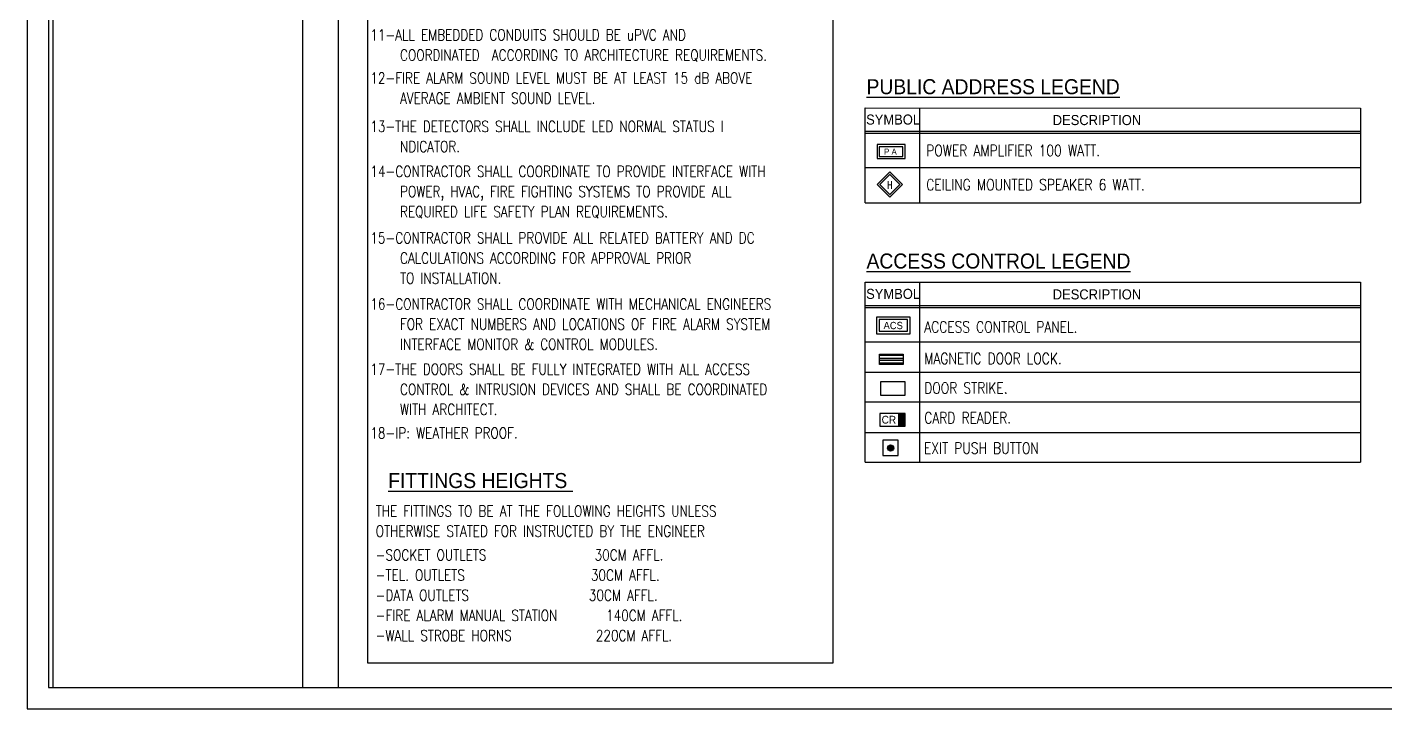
# Model space of a CAD drawing. Header units: metres. Extents: x 825 to 42592, y 283 to 305.
# Drawn here: x 825.23 to 847.08, y 282.91 to 293.87 of the extents above; entities that cross this region are included whole.
import ezdxf
from ezdxf.enums import TextEntityAlignment as Align

# ---------------------------------------------------------------- set-up
doc = ezdxf.new("R2010")
doc.units = ezdxf.units.M
doc.header["$LTSCALE"] = 0.05
for name, color, linetype in [('Access', 7, 'Continuous'), ('AP06-300$0$E-CO-TXT', 2, 'Continuous'), ('CT', 7, 'Continuous'), ('Elevation', 1, 'Continuous'), ('FIRE_FAS', 200, 'Continuous'), ('L.C Risers', 130, 'Continuous'), ('Sockets', 4, 'Continuous'), ('text', 2, 'Continuous')]:
    doc.layers.add(name, color=color, linetype=linetype)
for name, color, linetype, lineweight in [('AP06-300$0$E-ACCESS-CONTROL', 3, 'Continuous', 25), ('AP06-300$0$E-CCTVCAM', 3, 'Continuous', 30), ('E _ PA', 4, 'Continuous', 25), ('mabani toob', 10, 'Continuous', 35), ('Public address', 4, 'Continuous', 0)]:
    doc.layers.add(name, color=color, linetype=linetype, lineweight=lineweight)
doc.styles.add('AP06-300$0$EN-SCL', font='swisscl.ttf')
doc.styles.add('DD', font='ROMANS.SHX')
doc.styles.add('GENERATED_STYLE_1', font='arial.ttf')
doc.styles.add('ROMANS1', font='romans.shx', dxfattribs={"width": 0.8, "height": 250})
doc.styles.get("Standard").update_dxf_attribs({"font": 'arial.ttf'})

# ---------------------------------------------------------------- blocks, each defined once
blk = doc.blocks.new('AP06-300$0$DDD')
at = {"layer": 'AP06-300$0$E-CCTVCAM'}
h = blk.add_hatch(color=11, dxfattribs=at)
h.paths.add_polyline_path([(208.8827467686642, -62.25121491469326), (208.8827467686642, -47.25121491469326), (-79.21677237997847, -47.25121491469326), (-79.21677237997847, -62.25121491469326)])
h.paths.add_polyline_path([(-79.21677237997847, 12.5), (-79.21677237997847, -12.5), (208.8827467686642, -12.5), (208.8827467686642, 12.5)])
h.paths.add_polyline_path([(208.8827467686642, 47.25121491469326), (208.8827467686642, 62.25121491469326), (-79.21677237997847, 62.25121491469326), (-79.21677237997847, 47.25121491469326)])
at = {"layer": 'AP06-300$0$E-ACCESS-CONTROL', "color": 5}
blk.add_lwpolyline([(-79.21677237997847, -62.25121491469326), (208.8827467686642, -62.25121491469326), (208.8827467686642, 62.25121491469326), (-79.21677237997847, 62.25121491469326)], close=True, dxfattribs=at)
at = {"layer": 'AP06-300$0$E-CCTVCAM', "color": 11}
for p, q in [((-79.21677237997847, 47.25121491469326), (208.8827467686642, 47.25121491469326)), ((-79.21677237997847, 12.5), (208.8827467686642, 12.5)), ((-79.21677237997847, -12.5), (208.8827467686642, -12.5)), ((-79.21677237997847, -47.25121491469326), (208.8827467686642, -47.25121491469326))]:
    blk.add_line(p, q, dxfattribs=at)
at = {"layer": 'AP06-300$0$E-CO-TXT', "style": 'AP06-300$0$EN-SCL'}
blk.add_attdef('STRIC', text='', height=250, dxfattribs=at).set_placement((30.57384644684566, 263.0313287211328), align=Align.MIDDLE_CENTER)
blk = doc.blocks.new('WERRRRR')
at = {"layer": 'CT'}
for points in [[(375.1379184853868, 374.8621047256456), (-375.1379184853868, 374.8621047256456), (-375.1379184853868, 0), (375.1379184853868, 0)], [(317.7709987572161, 317.495184997475), (-317.7709987572161, 317.495184997475), (-317.7709987572161, 57.36691972817061), (317.7709987572161, 57.36691972817061)]]:
    blk.add_lwpolyline(points, close=True, dxfattribs=at)
at = {"layer": 'text', "color": 2, "style": 'GENERATED_STYLE_1', "width": 0.92}
blk.add_text('ACS', height=163.2978312064054, dxfattribs=at).set_placement((-218.4884698046953, 103.8648853337509))
blk = doc.blocks.new('ssdsdgdgg')
at = {"layer": 'L.C Risers', "color": 0, "ltscale": 1000}
blk.add_lwpolyline([(0.1706518504824999, 0.1809308642667986), (-0.1706518504824999, 0.1809308642667986), (-0.1706518504824999, 0), (0.1706518504824999, 0)], close=True, dxfattribs=at)
at = {"layer": 'mabani toob', "color": 0, "ltscale": 1000, "insert": (-0.1235029670138772, 0.1444120288043678), "char_height": 0.1101567578747938, "attachment_point": 1}
blk.add_mtext_dynamic_manual_height_columns('D.S', width=35686.55940079223, gutter_width=12.5, heights=[0], dxfattribs=at)
blk = doc.blocks.new('RYJYRJJJ')
at = {"layer": 'Elevation', "lineweight": -3, "ltscale": 0.05, "transparency": 33554658}
h = blk.add_hatch(dxfattribs=at)
h.set_pattern_fill('ANSI32', color=11, scale=0.038016)
h.set_pattern_definition([(45, (-138.2138103767516, -490.0932664423988), (-0.01008051427259542, 0.01008051427259542), []), (45, (-138.2070900339145, -490.0932664423988), (-0.01008051427259542, 0.01008051427259542), [])])
h.paths.add_polyline_path([(0.2551067893704442, 0.2531175706241271), (0.1296101698195855, 0.2531175706241271), (0.1296101698195855, 0), (0.2551067893704442, 0)])
at = {"layer": 'L.C Risers', "color": 5, "lineweight": -3, "ltscale": 0.05}
for points in [[(0.2551067893704442, 0.2531175706241271), (-0.2551067893704442, 0.2531175706241271), (-0.2551067893704442, 0), (0.2551067893704442, 0)], [(0.2551067893704442, 0.2531175706241271), (0.1296101698195855, 0.2531175706241271), (0.1296101698195855, 0), (0.2551067893704442, 0)]]:
    blk.add_lwpolyline(points, close=True, dxfattribs=at)
at = {"layer": 'L.C Risers', "color": 3, "lineweight": -3, "ltscale": 0.05}
blk.add_lwpolyline([(0.1296101698195855, 0), (0.1296101698195855, 0.2531175706241271)], dxfattribs=at)
at = {"layer": 'Sockets', "color": 11, "style": 'GENERATED_STYLE_1', "width": 0.92}
blk.add_text('CR', height=0.1568177585394846, dxfattribs=at).set_placement((-0.2185548068493404, 0.04920263983983375))
blk = doc.blocks.new('pb')
at = {"layer": 'Elevation', "lineweight": -3, "ltscale": 0.05, "transparency": 33554658}
h = blk.add_hatch(color=11, dxfattribs=at)
h.dxf.hatch_style = 1
edge = h.paths.add_edge_path()
edge.add_arc((0, 0), 29.13360289938282, 0, 360)
at = {"layer": 'L.C Risers', "color": 5, "lineweight": -3, "ltscale": 0.05}
blk.add_lwpolyline([(72.21657499970752, 72.45644184830599), (-72.21657499970752, 72.45644184830599), (-72.21657499970752, -71.97670815110905), (72.21657499970752, -71.97670815110905)], close=True, dxfattribs=at)
at = {"layer": 'L.C Risers', "color": 3, "lineweight": -3, "ltscale": 0.05}
blk.add_circle((0, 0), 29.13360289938282, dxfattribs=at)
blk = doc.blocks.new('WRTRT')
at = {"layer": 'CT'}
for points in [[(0.2250827510912075, 0.2249172628353762), (-0.2250827510912075, 0.2249172628353762), (-0.2250827510912075, 0), (0.2250827510912075, 0)], [(0.190662599254324, 0.1904971109984785), (-0.190662599254324, 0.1904971109984785), (-0.190662599254324, 0.03442015183689762), (0.190662599254324, 0.03442015183689762)]]:
    blk.add_lwpolyline(points, close=True, dxfattribs=at)
at = {"layer": 'text', "color": 2, "style": 'GENERATED_STYLE_1', "width": 0.92}
blk.add_text('P A', height=0.09797869872384325, dxfattribs=at).set_placement((-0.1125428859542126, 0.06231893120025234))
blk = doc.blocks.new('SSS')
h = blk.add_hatch(color=3)
h.dxf.hatch_style = 1
h.paths.add_polyline_path([(837978.553537067, 767183.6854028162), (837705.7328104674, 767456.5061294157), (837432.9120838678, 767183.6854028162), (837705.7328104674, 766910.8646762166)], flags=16)
h.paths.add_polyline_path([(838053.0547442012, 767183.6854028159), (837705.7328104671, 767531.0073365499), (837358.4108767334, 767183.6854028162), (837705.7328104674, 766836.3634690822)])
at = {"layer": 'Public address', "color": 4}
for p, q in [((837358.4108767334, 767183.6854028162, 212.4116221508793), (837705.7328104671, 767531.0073365499, 212.4116221508793)), ((838053.0547442012, 767183.6854028159, 212.4116221508793), (837705.7328104671, 767531.0073365499, 212.4116221508793)), ((837705.7328104674, 766836.3634690822, 212.4116221508793), (837358.4108767334, 767183.6854028162, 212.4116221508793)), ((837432.9120838678, 767183.6854028162, 212.4116221508793), (837705.7328104674, 767456.5061294157, 212.4116221508793)), ((837705.7328104674, 766910.8646762166, 212.4116221508793), (837432.9120838678, 767183.6854028162, 212.4116221508793)), ((837978.553537067, 767183.6854028162, 212.4116221508793), (837705.7328104674, 767456.5061294157, 212.4116221508793)), ((837705.7328104674, 766910.8646762166, 212.4116221508793), (837978.553537067, 767183.6854028162, 212.4116221508793)), ((837705.7328104674, 766836.3634690822, 212.4116221508793), (838053.0547442012, 767183.6854028159, 212.4116221508793))]:
    blk.add_line(p, q, dxfattribs=at)
at = {"layer": 'Public address', "color": 4, "style": 'DD', "width": 0.7}
blk.add_text('H', height=209.34208837641, dxfattribs=at).set_placement((837636.3953688215, 767061.3471492201, 212.4116221508793))
blk = doc.blocks.new('sp1')
at = {"layer": 'Public address', "color": 1, "lineweight": 0, "xscale": 0.3234, "yscale": 0.3234, "zscale": 0.3234}
blk.add_blockref('SSS', (-270914.033990905, -248244.8799459012, -68.69391860359438), dxfattribs=at)

msp = doc.modelspace()

# ---------------------------------------------------------------- linework, layer by layer
for p, q in [((830.2375020737195, 304.580468319716), (830.2375020737195, 283.2510077804067)), ((825.6447643365677, 300.4936209004658), (825.6447643365677, 283.2510077804067)), ((829.6598670683238, 300.4936209004658), (829.6598670683238, 283.2510077804067))]:
    msp.add_line(p, q)
for points in [[(825.2305346058274, 282.9058163381263), (856.3697071244528, 282.9058163381263), (856.3697071244528, 304.9256597620036), (825.2305346058274, 304.9256597620036)], [(825.5757260481168, 283.2510077804067), (856.0245156821629, 283.2510077804067), (856.0245156821629, 304.580468319716), (825.5757260481168, 304.580468319716)], [(830.7130377999274, 304.0206280141429), (838.198563221122, 304.0206280141429), (838.198563221122, 283.6387781095109), (830.7130377999274, 283.6387781095109)]]:
    msp.add_lwpolyline(points, close=True)
at = {"layer": 'text', "color": 4}
for points in [[(838.7155522636815, 291.0500238283023), (838.7155522636815, 292.5773880644252), (846.689583638963, 292.5733698992366), (846.689583638963, 291.0500238283023)], [(839.5900646853754, 292.576947392047), (839.5900646853754, 291.0500238283023)], [(838.7155522636815, 292.1998518005658), (846.689583638963, 292.1998518005658)], [(838.7155522636815, 292.16777837737), (846.689583638963, 292.16777837737)], [(838.7155522636815, 291.6135755523156), (846.689583638963, 291.6135755523156)], [(838.7155522636815, 291.0500238283023), (846.689583638963, 291.0500238283023)], [(838.7155522636815, 286.8750216002898), (838.7155522636815, 289.7725222583394), (846.689583638963, 289.7685040931509), (846.689583638963, 286.8750216002898)], [(839.5900646853754, 289.7720815859612), (839.5900646853754, 286.8750216002898)], [(838.7155522636815, 289.3949859944801), (846.689583638963, 289.3949859944801)], [(838.7155522636815, 289.3629125712843), (846.689583638963, 289.3629125712843)], [(838.7155522636815, 288.80870974623), (846.689583638963, 288.80870974623)], [(838.7155522636815, 288.3238584506495), (846.689583638963, 288.3238584506495)], [(838.7155522636815, 287.8464682686091), (846.689583638963, 287.8464682686091)], [(838.7155522636815, 287.3524117823301), (846.689583638963, 287.3524117823301)], [(838.7155522636815, 286.8750216002898), (846.689583638963, 286.8750216002898)]]:
    msp.add_lwpolyline(points, dxfattribs=at)

# ---------------------------------------------------------------- block references
msp.add_blockref('WRTRT', (839.1340727818, 291.7596889066364))
for name, p, xscale, yscale, zscale in [('ssdsdgdgg', (839.1616420162642, 287.9548025766497), 1.17, 1.17, 1.17), ('RYJYRJJJ', (839.1561652378285, 287.4561410217714), 0.8, 0.8, 0.8)]:
    msp.add_blockref(name, p, dxfattribs=dict(xscale=xscale, yscale=yscale, zscale=zscale))
at = {"layer": 'Access', "xscale": -0.00133056, "yscale": 0.00133056, "zscale": 0.00133056}
msp.add_blockref('AP06-300$0$DDD', (839.2233853597288, 288.5289131220768), dxfattribs=at)
at = {"layer": 'Access', "color": 3, "lineweight": -3, "xscale": 0.00171072, "yscale": 0.00171072, "zscale": 0.00171072}
msp.add_blockref('pb', (839.1258281201606, 287.1027205059534), dxfattribs=at)
at = {"layer": 'E _ PA', "xscale": 0.001828351583807887, "yscale": 0.001828351583807887, "zscale": 0.001828351583807887}
msp.add_blockref('sp1', (839.1129594087652, 291.5952524945775), dxfattribs=at)
at = {"layer": 'L.C Risers', "color": 3, "xscale": 0.0007199999999999999, "yscale": 0.0007199999999999999, "zscale": 0.0007199999999999999}
msp.add_blockref('WERRRRR', (839.169742865376, 288.9401777608815), dxfattribs=at)

# ---------------------------------------------------------------- texts
at = {"layer": 'FIRE_FAS', "color": 7, "linetype": 'Continuous', "ltscale": 0.5, "style": 'ROMANS1', "width": 0.8}
for s, height, p in [('11-ALL EMBEDDED CONDUITS SHOULD BE uPVC AND ', 0.1773663158095103, (830.7530677320509, 293.6608838297421)), ('COORDINATED  ACCORDING TO ARCHITECTURE REQUIREMENTS.', 0.1773663158095103, (831.2309280540752, 293.3368838297421)), ('12-FIRE ALARM SOUND LEVEL MUST BE AT LEAST 15 dB ABOVE', 0.1773663158095103, (830.7530677320509, 292.9669403420116)), ('AVERAGE AMBIENT SOUND LEVEL.', 0.1773663158095103, (831.2309280540752, 292.6429403420116)), ('13-THE DETECTORS SHALL INCLUDE LED NORMAL STATUS I', 0.1773663158095103, (830.7530677320509, 292.1879446461688)), ('NDICATOR.', 0.1773663158095103, (831.2309280540752, 291.8639446461688)), ('POWER AMPLIFIER 100 WATT.', 0.18022284794951, (839.6997394570583, 291.7987361679971)), ('14-CONTRACTOR SHALL COORDINATE TO PROVIDE INTERFACE WITH ', 0.1773663158095103, (830.7530677320509, 291.4644277491181)), ('POWER, HVAC, FIRE FIGHTING SYSTEMS TO PROVIDE ALL ', 0.1773663158095103, (831.2309280540752, 291.1404277491181)), ('CEILING MOUNTED SPEAKER 6 WATT.', 0.18022284794951, (839.6996594064499, 291.2490994102278)), ('REQUIRED LIFE SAFETY PLAN REQUIREMENTS.', 0.1773663158095103, (831.2309280540752, 290.8164277491181)), ('15-CONTRACTOR SHALL PROVIDE ALL RELATED BATTERY AND DC ', 0.1773663158095103, (830.7530677320509, 290.393824482605)), ('CALCULATIONS ACCORDING FOR APPROVAL PRIOR ', 0.1773663158095103, (831.2309280540752, 290.069824482605)), ('TO INSTALLATION.', 0.1773663158095103, (831.2309280540752, 289.745824482605)), ('16-CONTRACTOR SHALL COORDINATE WITH MECHANICAL ENGINEERS', 0.1773663158095103, (830.7530677320509, 289.3306145684279)), ('FOR EXACT NUMBERS AND LOCATIONS OF FIRE ALARM SYSTEM ', 0.1773663158095103, (831.2309280540752, 289.0066145684279)), ('INTERFACE MONITOR & CONTROL MODULES. ', 0.1773663158095103, (831.2309280540752, 288.6826145684279)), ('17-THE DOORS SHALL BE FULLY INTEGRATED WITH ALL ACCESS ', 0.1773663158095103, (830.7530677320509, 288.2820767332666)), ('CONTROL & INTRUSION DEVICES AND SHALL BE COORDINATED ', 0.1773663158095103, (831.2309280540752, 287.9580767332666)), ('WITH ARCHITECT.', 0.1773663158095103, (831.2309280540752, 287.6340767332666)), ('18-IP: WEATHER PROOF.', 0.1773663158095103, (830.7530677320509, 287.2553177654115)), ('THE FITTINGS TO BE AT THE FOLLOWING HEIGHTS UNLESS ', 0.1773663158095103, (830.8393928482546, 286.000030136792)), ('OTHERWISE STATED FOR INSTRUCTED BY THE ENGINEER', 0.1773663158095103, (830.8393928482546, 285.676030136792)), ('-SOCKET OUTLETS               30CM AFFL.', 0.1773663158095103, (830.8393928482546, 285.2926647593974)), ('-TEL. OUTLETS                  30CM AFFL.', 0.1773663158095103, (830.8393928482546, 284.9686647593974)), ('-DATA OUTLETS                 30CM AFFL.', 0.1773663158095103, (830.8393928482546, 284.6446647593974)), ('-FIRE ALARM MANUAL STATION     140CM AFFL.', 0.1773663158095103, (830.8393928482546, 284.3206647593974)), ('-WALL STROBE HORNS           220CM AFFL.', 0.1773663158095103, (830.8393928482546, 283.9966647593974))]:
    msp.add_text(s, height=height, dxfattribs=at).set_placement(p)
for s, p in [('ACCESS CONTROL PANEL.', (839.6672807663637, 289.0498158478121)), ('MAGNETIC DOOR LOCK.', (839.6677249507856, 288.5431019534437)), ('DOOR STRIKE.', (839.6677249507856, 288.0682604497521)), ('CARD READER.', (839.6677249507856, 287.588078320809)), ('EXIT PUSH BUTTON ', (839.6633866194709, 287.1015622941648))]:
    msp.add_text(s, height=0.18022284794951, dxfattribs=at).set_placement(p, align=Align.MIDDLE_LEFT)
at = {"layer": 'text', "color": 4, "style": 'GENERATED_STYLE_1', "width": 0.92}
for s, height, p in [('%%UPUBLIC ADDRESS LEGEND', 0.2417962462194452, (838.7383481052238, 292.7953668020592)), ('DESCRIPTION', 0.1620018166730213, (841.7352191149473, 292.2985427539652)), ('%%UACCESS CONTROL LEGEND', 0.2417962462194452, (838.7383481052238, 289.9905009959735)), ('DESCRIPTION', 0.1620018166730213, (841.7352191149473, 289.4936769478795)), ('%%UFITTINGS HEIGHTS ', 0.2417962462194452, (831.0402588613506, 286.4582818852026))]:
    msp.add_text(s, height=height, dxfattribs=at).set_placement(p)
for p in [(839.1660871023673, 292.3875856607374), (839.1660871023673, 289.5827198546517)]:
    msp.add_text('SYMBOL', height=0.1620018166730213, dxfattribs=at).set_placement(p, align=Align.MIDDLE_CENTER)

doc.saveas('drawing.dxf')
